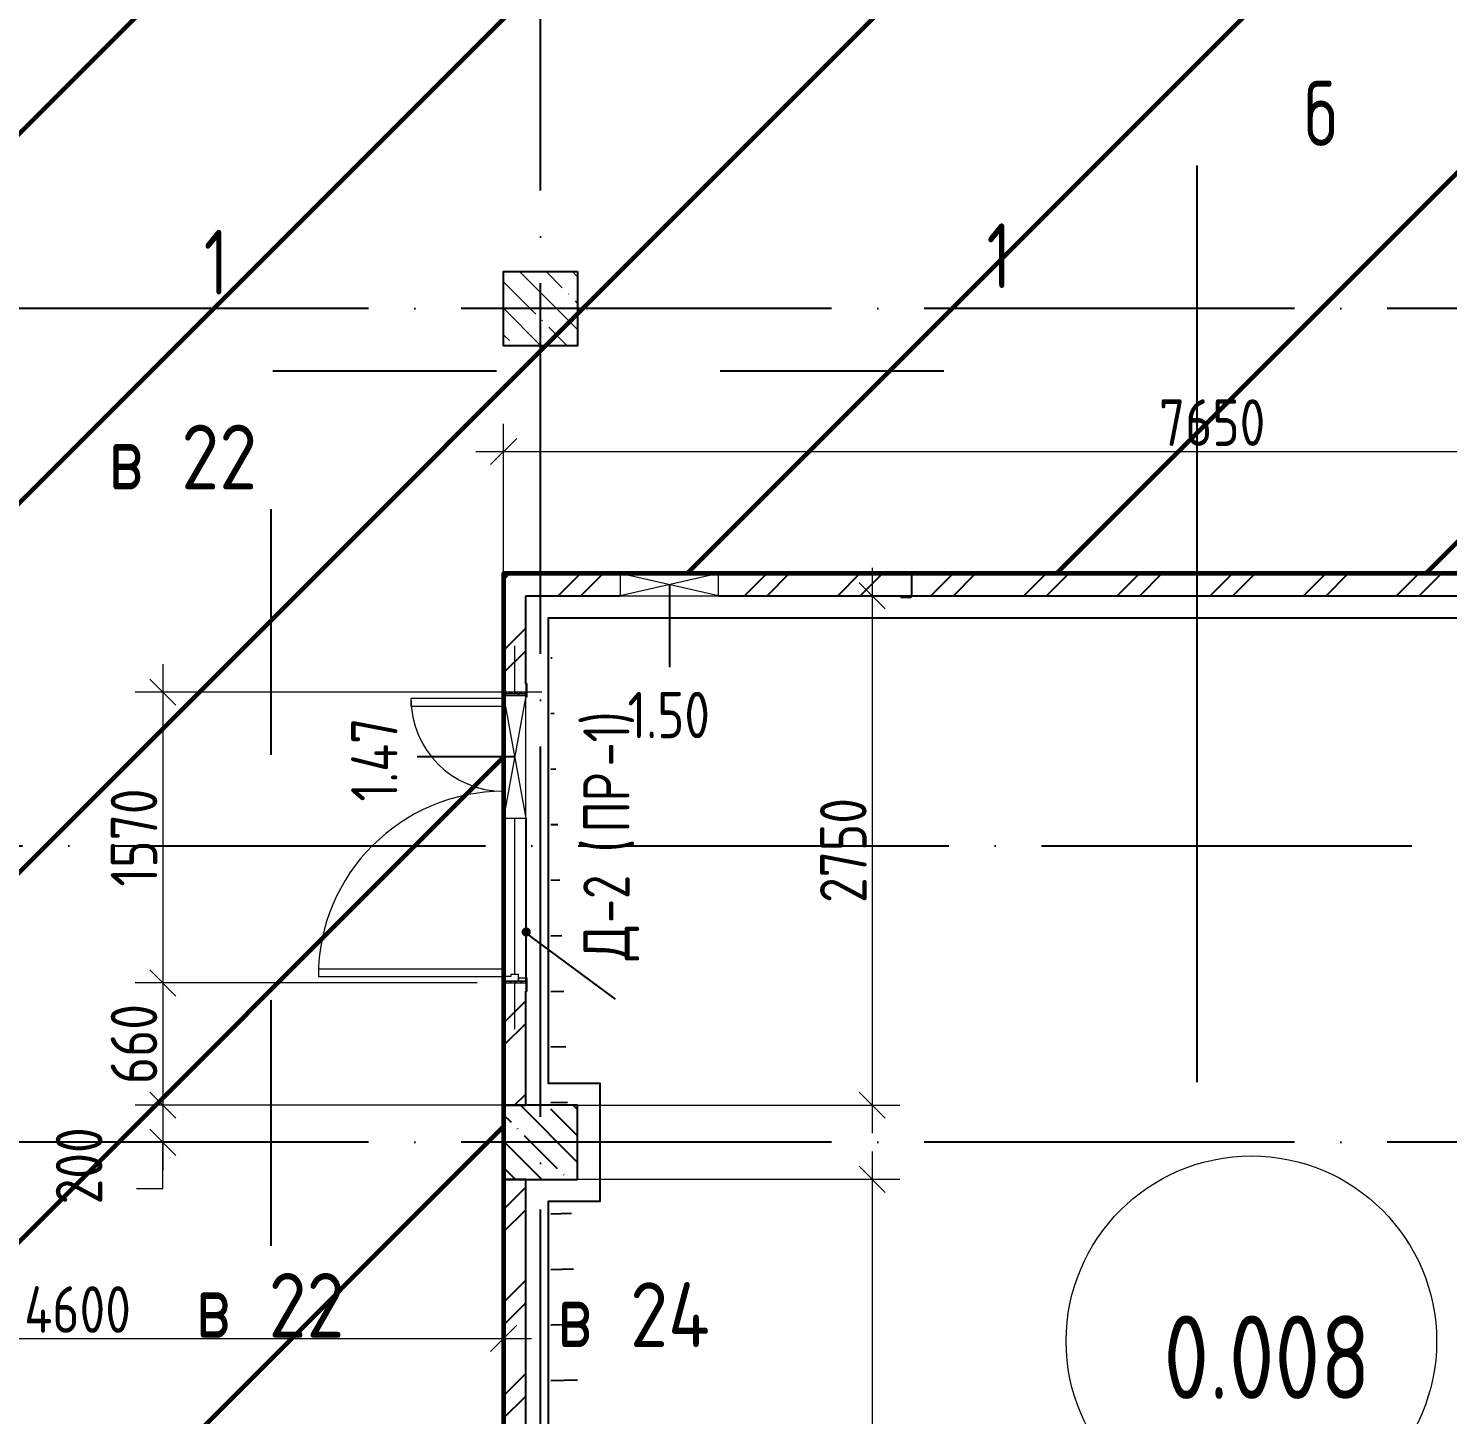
# Model space of a CAD drawing. Header units: millimetres. Extents: x -68946 to 288321, y -402657 to 324925.
# Drawn here: x 155240 to 162902, y 124352 to 131835 of the extents above; entities that cross this region are included whole.
import ezdxf

# ---------------------------------------------------------------- set-up
doc = ezdxf.new("R2010")
doc.units = ezdxf.units.MM
doc.linetypes.add('ADSK_Линия сетки', pattern=[2500, 2000, -250, 0, -250])
doc.layers.get('Defpoints').update_dxf_attribs({"color": 250})
for name, color, linetype, lineweight in [('3.4) ПТ-5         4 вып', 150, 'Continuous', 60), ('A-ANNO-DIMS', 250, 'Continuous', 9), ('A-AREA-BNDY', 7, 'Continuous', 5), ('A-AREA-IDEN', 250, 'Continuous', 9), ('A-DETL-GENF', 250, 'Continuous', 9), ('A-DETL-GENF-1', 250, 'Continuous', 5), ('A-DOOR', 250, 'Continuous', 5), ('A-DOOR-1', 250, 'Continuous', 13), ('A-DOOR-FRAM', 250, 'Continuous', 5), ('A-DOOR-IDEN', 7, 'Continuous', 9), ('A-GENM-1', 250, 'Continuous', 5), ('A-GENM-2', 250, 'Continuous', 5), ('A-GLAZ', 250, 'Continuous', 5), ('A-GLAZ-IDEN', 7, 'Continuous', 9), ('A-WALL-1', 250, 'Continuous', 50), ('G-ANNO-SYMB-3', 250, 'Continuous', 9), ('G-ANNO-TEXT', 250, 'Continuous', 9), ('I-WALL', 7, 'Continuous', 9), ('I-WALL-1', 250, 'Continuous', 5), ('S-COLS', 7, 'Continuous', 9), ('S-COLS-1', 250, 'Continuous', 5), ('S-COLS-2', 250, 'Continuous', 5), ('Оси-1', 250, 'ADSK_Линия сетки', 9)]:
    doc.layers.add(name, color=color, linetype=linetype, lineweight=lineweight)
doc.layers.add('A-FLOR-PATT-1', color=7, linetype='Continuous', lineweight=5, true_color=0xffffff)
doc.styles.add('GOST Common_1', font='', dxfattribs={"width": 0.9, "height": 250})
doc.styles.add('GOST Common_2', font='', dxfattribs={"width": 0.8, "height": 350})
doc.styles.add('ISOCPEUR', font='isocpeur.ttf', dxfattribs={"width": 0.8, "height": 100})
doc.styles.add('ISOCPEUR_I_1', font='ГОСТ тип А.ttf', dxfattribs={"height": 2500})
doc.styles.add('А3', font='ГОСТ тип А.ttf')
doc.styles.get('GOST Common_1').set_extended_font_data('GOST Common')
doc.styles.get('GOST Common_2').set_extended_font_data('GOST Common')
doc.dimstyles.new('ADSK_Основной_2_5_мм', dxfattribs={"dimscale": 304.8, "dimtxt": 0.824897, "dimasz": 0.463911, "dimexe": 0.492126, "dimexo": 0.001615, "dimgap": 0.098425, "dimtad": 1, "dimdec": 0, "dimlfac": 304.8, "dimdsep": 46, "dimtxsty": 'GOST Common_1', "dimblk1": 'OBLIQUE', "dimblk2": 'OBLIQUE', "dimsah": 1, "dimcen": 0.09, "dimdle": 0.492126, "dimazin": 0, "dimtfac": 1, "dimtdec": 4, "dimtix": 1, "dimtmove": 0, "dimatfit": 3, "dimfxl": 1, "dimtvp": 1, "dimtolj": 1, "dimtzin": 0, "dimlwd": 9, "dimlwe": 9, "dimarcsym": 2})
doc.dimstyles.new('ADSK_Основной_2_5_мм_1', dxfattribs={"dimscale": 304.8, "dimtxt": 0.824897, "dimasz": 0.463911, "dimexe": 0.492126, "dimexo": 0.001615, "dimgap": 0.098425, "dimtad": 1, "dimdec": 0, "dimlfac": 304.8, "dimdsep": 46, "dimtxsty": 'GOST Common_1', "dimblk1": 'OBLIQUE', "dimblk2": 'OBLIQUE', "dimsah": 1, "dimcen": 0.09, "dimdle": 0.492126, "dimazin": 0, "dimtfac": 1, "dimtdec": 4, "dimtix": 1, "dimtmove": 1, "dimatfit": 3, "dimfxl": 1, "dimtvp": 1, "dimtolj": 1, "dimtzin": 0, "dimlwd": 9, "dimlwe": 9, "dimarcsym": 2})
pattern_1 = [(45, (12755.58, 117197.27), (-251.4472, 251.4472), []), (45, (12755.58, 117578.27), (-251.4472, 251.4472), [])]

# ---------------------------------------------------------------- blocks, each defined once
blk = doc.blocks.new('Дверь_СКБ_2Ст - СОШ_Дв_1570_1550_x2100h _пр_ завертка-V8-АР1_Маркировочный план подвала_ Блок 2_ 3')
at = {"layer": 'A-DOOR'}
h = blk.add_hatch(dxfattribs=at)
h.set_pattern_fill('FP_10', color=256, style=0, pattern_type=2)
h.set_pattern_definition([(135, (1501.41, 124.685), (-14.14214, -14.14214), []), (225, (1501.41, 124.685), (14.14214, -14.14214), [])])
h.paths.add_polyline_path([(787.5, -60), (797.5, -60), (797.5, 60), (787.5, 60)])
at = {"layer": 'A-DOOR-FRAM'}
h = blk.add_hatch(dxfattribs=at)
h.set_pattern_fill('FP_11', color=256, style=0, pattern_type=2)
h.set_pattern_definition([(45, (-621.384, 124.685), (-14.1421, 14.1421), []), (135, (-621.384, 124.685), (-14.1421, -14.1421), [])])
h.paths.add_polyline_path([(-772.5, -60), (-762.5, -60), (-762.5, 60), (-772.5, 60)])
at = {"layer": 'A-DOOR'}
for centre, radius, start, end in [((-737.5, 60), 1000, 0, 90), ((762.5, 60), 500, 90, 180)]:
    blk.add_arc(centre, radius, start, end, dxfattribs=at)
at = {"layer": 'A-DOOR-1'}
for p, q in [((-737.5, 1060), (-737.5, 60)), ((-697.5, 1060), (-737.5, 1060)), ((-697.5, 60), (-697.5, 1060)), ((762.5, 560), (722.5, 560)), ((722.5, 560), (722.5, 60)), ((762.5, 60), (762.5, 560)), ((-737.5, 60), (-697.5, 60))]:
    blk.add_line(p, q, dxfattribs=at)
at = {"layer": 'A-DOOR-FRAM'}
for p, q in [((-747.5, 68), (-817.5, 68)), ((-817.5, 68), (-817.5, 60)), ((-817.5, 60), (-747.5, 60)), ((-762.5, 60), (-772.5, 60)), ((-772.5, 60), (-772.5, -60)), ((-737.5, 60), (-762.5, 60)), ((-762.5, 60), (-762.5, -20)), ((-762.5, -60), (-762.5, 60)), ((-747.5, 60), (-747.5, 68)), ((-737.5, 20), (-737.5, 60)), ((-727.5, 20), (-737.5, 20)), ((-727.5, -20), (-727.5, 20)), ((842.5, 68), (772.5, 68)), ((772.5, 68), (772.5, 60)), ((787.5, 60), (777.5, 60)), ((777.5, 60), (842.5, 60)), ((787.5, -20), (787.5, 60)), ((797.5, 60), (787.5, 60)), ((787.5, 60), (787.5, -60)), ((797.5, -60), (797.5, 60)), ((842.5, 60), (842.5, 68)), ((-747.5, -60), (-817.5, -60)), ((-817.5, -60), (-817.5, -68)), ((-817.5, -68), (-747.5, -68)), ((-772.5, -60), (-762.5, -60)), ((-762.5, -20), (-727.5, -20)), ((-747.5, -20), (-762.5, -20)), ((-762.5, -20), (-762.5, -60)), ((-762.5, -60), (-747.5, -60)), ((-747.5, -60), (-747.5, -20)), ((-747.5, -68), (-747.5, -60)), ((772.5, -60), (772.5, -68)), ((772.5, -68), (842.5, -68)), ((777.5, -20), (787.5, -20)), ((787.5, -20), (777.5, -20)), ((777.5, -60), (787.5, -60)), ((842.5, -60), (777.5, -60)), ((787.5, -60), (787.5, -20)), ((787.5, -60), (797.5, -60)), ((842.5, -68), (842.5, -60))]:
    blk.add_line(p, q, dxfattribs=at)
blk = doc.blocks.new('BSC_Колонна _Прямоугольная - 400x400-V84-АР1_Маркировочный план подвала_ Блок 2_ 3')
at = {"layer": 'S-COLS-1'}
h = blk.add_hatch(dxfattribs=at)
h.set_pattern_fill('FP_94', color=256, style=0, pattern_type=2)
h.set_pattern_definition([(135, (-145249.81, -13125), (-142.56192, -142.56192), []), (135, (-145107.25, -13125), (-142.56192, -142.56192), [252.016, -50.403, 3.353, -47.05])])
h.paths.add_polyline_path([(200, -200), (200, 200), (-200, 200), (-200, -200)])
at = {"layer": 'S-COLS-2'}
for p, q in [((200, 200), (-200, 200)), ((-200, 200), (-200, -200)), ((200, -200), (200, 200)), ((-200, -200), (200, -200))]:
    blk.add_line(p, q, dxfattribs=at)
blk = doc.blocks.new('_Wn_-As_OpeningMEP_wall__Rectangular - _Wn_-As_OpeningMEP_wall__Rectangular-32769711-АР1_Маркировочный план подвала_ Блок 2_ 3')
at = {"layer": 'A-DETL-GENF'}
for p, q in [((265, 60), (-265, 60)), ((-265, 60), (-265, -60)), ((265, -60), (265, 60)), ((-265, -60), (265, -60))]:
    blk.add_line(p, q, dxfattribs=at)
at = {"layer": 'A-DETL-GENF-1'}
for p, q in [((265, -60), (-265, 60)), ((265, 60), (-265, -60)), ((-265, 60), (-265, -60)), ((265, -60), (265, 60))]:
    blk.add_line(p, q, dxfattribs=at)
blk = doc.blocks.new('_Wn_-As_OpeningMEP_wall__Rectangular - _Wn_-As_OpeningMEP_wall__Rectangular-35396651-АР1_Маркировочный план подвала_ Блок 2_ 3')
at = {"layer": 'A-DETL-GENF'}
for p, q in [((330, 60), (-330, 60)), ((-330, 60), (-330, -60)), ((330, -60), (330, 60)), ((-330, -60), (330, -60))]:
    blk.add_line(p, q, dxfattribs=at)
at = {"layer": 'A-DETL-GENF-1'}
for p, q in [((330, -60), (-330, 60)), ((330, 60), (-330, -60)), ((-330, 60), (-330, -60)), ((330, -60), (330, 60))]:
    blk.add_line(p, q, dxfattribs=at)
blk = doc.blocks.new('Ом_Перемычка из уголков - A1-1_57 63x100x6-V108-АР1_Маркировочный план подвала_ Блок 2_ 3')
at = {"layer": 'A-GENM-2'}
for p, q in [((-910, 0), (-660, 0)), ((-615, 0), (230, 0)), ((910, 0), (1160, 0))]:
    blk.add_line(p, q, dxfattribs=at)
blk = doc.blocks.new('ADSK_КолоннаНесущая_Швеллер_Гнутый_ГОСТ 8278-83 - 140х60х5_таб_1-V103-АР1_Маркировочный план подвала_ Блок 2_ 3')
at = {"layer": 'S-COLS-2'}
for p, q in [((-16.2, 58), (-16.2, -58)), ((-11.2, -58), (-11.2, 58)), ((43.8, 70), (-4.2, 70)), ((-4.2, 65), (43.8, 65)), ((43.8, 65), (43.8, 70)), ((43.8, -65), (-4.2, -65)), ((-4.2, -70), (43.8, -70)), ((43.8, -70), (43.8, -65))]:
    blk.add_line(p, q, dxfattribs=at)
for centre, radius, start, end in [((-4.2, 58), 12, 90, 180), ((-4.2, 58), 7, 90, 180), ((-4.2, -58), 12, 180, 270), ((-4.2, -58), 7, 180, 270)]:
    blk.add_arc(centre, radius, start, end, dxfattribs=at)
blk = doc.blocks.new('AAR_СКБ_Марка_Помещения - Номер-17325395-АР1_Маркировочный план подвала_ Блок 2_ 3')
at = {"layer": 'A-AREA-IDEN'}
blk.add_circle((0, 1.502), 4, dxfattribs=at)
blk = doc.blocks.new('_Oblique')
at = {"color": 0, "linetype": 'ByBlock', "lineweight": -2}
blk.add_line((-0.5, -0.5), (0.5, 0.5), dxfattribs=at)
blk = doc.blocks.new('*D5536')
at = {"layer": 'A-ANNO-DIMS', "color": 0, "lineweight": 9, "transparency": 16777216}
for p, q in [((157805.6, 123988), (157805.6, 124913.7)), ((153205.6, 124863.2), (153205.6, 124613.7)), ((153055.6, 124763.7), (157955.6, 124763.7))]:
    blk.add_line(p, q, dxfattribs=at)
at = {"layer": 'Defpoints', "color": 0, "transparency": 16777216}
for p in [(153205.6, 124863.7), (157805.6, 124763.7), (157805.6, 123987.5)]:
    blk.add_point(p, dxfattribs=at)
at = {"layer": 'A-ANNO-DIMS', "color": 0, "lineweight": 9, "transparency": 16777216, "xscale": 141.4, "yscale": 141.4, "zscale": 141.4, "rotation": 180}
blk.add_blockref('_Oblique', (153205.6, 124763.7), dxfattribs=at)
at = {"layer": 'A-ANNO-DIMS', "color": 0, "lineweight": 9, "transparency": 16777216, "xscale": 141.4, "yscale": 141.4, "zscale": 141.4}
blk.add_blockref('_Oblique', (157805.6, 124763.7), dxfattribs=at)
at = {"layer": 'A-ANNO-DIMS', "color": 0, "lineweight": 25, "transparency": 16777216, "insert": (155505.6, 124919.4), "char_height": 251.43, "width": 782.412, "attachment_point": 5, "style": 'А3'}
blk.add_mtext('\\A1;4600', dxfattribs=at)
blk = doc.blocks.new('*D5538')
at = {"layer": 'A-ANNO-DIMS', "color": 0, "lineweight": 9, "transparency": 16777216}
for p, q in [((159795.4, 125772.3), (159795.4, 121372.3)), ((158205.9, 125622.3), (159945.4, 125622.3)), ((158206.1, 121522.3), (159945.4, 121522.3))]:
    blk.add_line(p, q, dxfattribs=at)
at = {"layer": 'Defpoints', "color": 0, "transparency": 16777216}
for p in [(158205.4, 125622.3), (158205.6, 121522.3), (159795.4, 121522.3)]:
    blk.add_point(p, dxfattribs=at)
at = {"layer": 'A-ANNO-DIMS', "color": 0, "lineweight": 9, "transparency": 16777216, "xscale": 141.4, "yscale": 141.4, "zscale": 141.4}
for p, rotation in [((159795.4, 125622.3), 90), ((159795.4, 121522.3), 270)]:
    blk.add_blockref('_Oblique', p, dxfattribs=dict(at, rotation=rotation))
at = {"layer": 'A-ANNO-DIMS', "color": 0, "lineweight": 25, "transparency": 16777216, "insert": (159639.7, 123572.3), "char_height": 251.43, "width": 726.16, "attachment_point": 5, "rotation": 90, "style": 'А3'}
blk.add_mtext('\\A1;4100', dxfattribs=at)
blk = doc.blocks.new('*D5539')
at = {"layer": 'A-ANNO-DIMS', "color": 0, "lineweight": 9, "transparency": 16777216}
for p, q in [((159795.4, 128922.3), (159795.4, 125872.3)), ((159894.9, 128772.3), (159645.4, 128772.3)), ((158205.9, 126022.3), (159945.4, 126022.3))]:
    blk.add_line(p, q, dxfattribs=at)
at = {"layer": 'Defpoints', "color": 0, "transparency": 16777216}
for p in [(159895.4, 128772.3), (158205.4, 126022.3), (159795.4, 126022.3)]:
    blk.add_point(p, dxfattribs=at)
at = {"layer": 'A-ANNO-DIMS', "color": 0, "lineweight": 9, "transparency": 16777216, "xscale": 141.4, "yscale": 141.4, "zscale": 141.4}
for p, rotation in [((159795.4, 128772.3), 90), ((159795.4, 126022.3), 270)]:
    blk.add_blockref('_Oblique', p, dxfattribs=dict(at, rotation=rotation))
at = {"layer": 'A-ANNO-DIMS', "color": 0, "lineweight": 25, "transparency": 16777216, "insert": (159639.7, 127397.3), "char_height": 251.43, "width": 756.843, "attachment_point": 5, "rotation": 90, "style": 'А3'}
blk.add_mtext('\\A1;2750', dxfattribs=at)
blk = doc.blocks.new('*D5540')
at = {"layer": 'A-ANNO-DIMS', "color": 0, "lineweight": 9, "transparency": 16777216}
for p, q in [((157805.6, 128892.8), (157805.6, 129701.1)), ((165455.6, 129650.6), (165455.6, 129401.1)), ((157655.6, 129551.1), (165605.6, 129551.1))]:
    blk.add_line(p, q, dxfattribs=at)
at = {"layer": 'Defpoints', "color": 0, "transparency": 16777216}
for p in [(165455.6, 129651.1), (165455.6, 129551.1), (157805.6, 128892.3)]:
    blk.add_point(p, dxfattribs=at)
at = {"layer": 'A-ANNO-DIMS', "color": 0, "lineweight": 9, "transparency": 16777216, "xscale": 141.4, "yscale": 141.4, "zscale": 141.4, "rotation": 180}
blk.add_blockref('_Oblique', (157805.6, 129551.1), dxfattribs=at)
at = {"layer": 'A-ANNO-DIMS', "color": 0, "lineweight": 9, "transparency": 16777216, "xscale": 141.4, "yscale": 141.4, "zscale": 141.4}
blk.add_blockref('_Oblique', (165455.6, 129551.1), dxfattribs=at)
at = {"layer": 'A-ANNO-DIMS', "color": 0, "lineweight": 25, "transparency": 16777216, "insert": (161630.6, 129706.9), "char_height": 251.43, "width": 756.843, "attachment_point": 5, "style": 'А3'}
blk.add_mtext('\\A1;7650', dxfattribs=at)
blk = doc.blocks.new('*D5582')
at = {"layer": 'A-ANNO-DIMS', "color": 0, "lineweight": 9, "transparency": 16777216}
for p, q in [((155966.2, 128402.3), (155966.2, 126532.3)), ((158012.6, 128252.3), (155816.2, 128252.3)), ((157662.8, 126682.3), (155816.2, 126682.3))]:
    blk.add_line(p, q, dxfattribs=at)
at = {"layer": 'Defpoints', "color": 0, "transparency": 16777216}
for p in [(158013.1, 128252.3), (155966.2, 126682.3), (157663.3, 126682.3)]:
    blk.add_point(p, dxfattribs=at)
at = {"layer": 'A-ANNO-DIMS', "color": 0, "lineweight": 9, "transparency": 16777216, "xscale": 141.4, "yscale": 141.4, "zscale": 141.4}
for p, rotation in [((155966.2, 128252.3), 90), ((155966.2, 126682.3), 270)]:
    blk.add_blockref('_Oblique', p, dxfattribs=dict(at, rotation=rotation))
at = {"layer": 'A-ANNO-DIMS', "color": 0, "lineweight": 25, "transparency": 16777216, "insert": (155810.5, 127467.3), "char_height": 251.43, "width": 700.591, "attachment_point": 5, "rotation": 90, "style": 'А3'}
blk.add_mtext('\\A1;1570', dxfattribs=at)
blk = doc.blocks.new('*D5583')
at = {"layer": 'A-ANNO-DIMS', "color": 0, "lineweight": 9, "transparency": 16777216}
for p, q in [((155966.2, 126832.3), (155966.2, 125872.3)), ((157662.8, 126682.3), (155816.2, 126682.3)), ((157804.9, 126022.3), (155816.2, 126022.3))]:
    blk.add_line(p, q, dxfattribs=at)
at = {"layer": 'Defpoints', "color": 0, "transparency": 16777216}
for p in [(157663.3, 126682.3), (155966.2, 126022.3), (157805.4, 126022.3)]:
    blk.add_point(p, dxfattribs=at)
at = {"layer": 'A-ANNO-DIMS', "color": 0, "lineweight": 9, "transparency": 16777216, "xscale": 141.4, "yscale": 141.4, "zscale": 141.4}
for p, rotation in [((155966.2, 126682.3), 90), ((155966.2, 126022.3), 270)]:
    blk.add_blockref('_Oblique', p, dxfattribs=dict(at, rotation=rotation))
at = {"layer": 'A-ANNO-DIMS', "color": 0, "lineweight": 25, "transparency": 16777216, "insert": (155810.5, 126352.3), "char_height": 251.43, "width": 567.632, "attachment_point": 5, "rotation": 90, "style": 'А3'}
blk.add_mtext('\\A1;660', dxfattribs=at)
blk = doc.blocks.new('*D5584')
at = {"layer": 'A-ANNO-DIMS', "color": 0, "lineweight": 9, "transparency": 16777216}
for p, q in [((155966.2, 126172.3), (155966.2, 125672.3)), ((157804.9, 126022.3), (155816.2, 126022.3)), ((156065.7, 125822.3), (155816.2, 125822.3)), ((155966.2, 125573.4), (155966.2, 125822.3)), ((155824.8, 125573.4), (155966.2, 125573.4))]:
    blk.add_line(p, q, dxfattribs=at)
at = {"layer": 'Defpoints', "color": 0, "transparency": 16777216}
for p in [(157805.4, 126022.3), (155966.2, 125822.3), (156066.2, 125822.3)]:
    blk.add_point(p, dxfattribs=at)
at = {"layer": 'A-ANNO-DIMS', "color": 0, "lineweight": 9, "transparency": 16777216, "xscale": 141.4, "yscale": 141.4, "zscale": 141.4}
for p, rotation in [((155966.2, 126022.3), 90), ((155966.2, 125822.3), 270)]:
    blk.add_blockref('_Oblique', p, dxfattribs=dict(at, rotation=rotation))
at = {"layer": 'A-ANNO-DIMS', "color": 0, "lineweight": 25, "transparency": 16777216, "insert": (155388.3, 125487.2), "char_height": 251.43, "width": 567.632, "attachment_point": 1, "rotation": 90, "line_spacing_factor": 1.022761, "style": 'А3'}
blk.add_mtext('\\A1;200', dxfattribs=at)

msp = doc.modelspace()

# ---------------------------------------------------------------- hatches: boundary and pattern name
at = {"layer": '3.4) ПТ-5         4 вып'}
h = msp.add_hatch(dxfattribs=at)
h.set_pattern_fill('ANSI31', color=256, scale=444)
h.paths.add_polyline_path([(165505.5794, 175922.2725), (153204.5565, 175922.2725), (153204.5565, 167092.2731), (149255.5794, 167092.2731), (149255.5784, 175522.2725), (135005.5883, 175522.2725), (135005.5883, 173822.2731), (130555.579, 173822.2731), (130555.579, 175522.2731), (121455.5793, 175522.2731), (121455.5793, 175716.2262), (106155.5788, 175716.2262), (106155.5788, 166612.2956), (110205.5784, 166612.2956), (110205.5784, 156972.2956), (113915.5784, 156952.2731), (113915.5784, 153345.7592), (117855.579, 153345.7592), (117855.579, 136622.2725), (127015.579, 136622.2725), (127015.579, 133327.2725), (128505.579, 133322.2725), (128505.579, 127472.2731), (133700.8917, 127472.2731), (133700.8917, 142722.2735), (146655.5784, 142722.2735), (146655.5784, 139012.2735), (149375.5784, 139012.2735), (149375.5784, 130197.2725), (153220.5784, 130197.2725), (153220.5784, 117287.2731), (157805.5794, 117272.2731), (157805.5784, 128892.2731), (165505.5794, 128892.2731)])
h.paths.add_polyline_path([(131455.5794, 162522.2404), (131855.5794, 162522.2404), (131855.5794, 145322.2729), (131455.5794, 145322.2729)], flags=16)
h.paths.add_polyline_path([(137205.5784, 162322.241), (137205.5784, 162522.2404), (153005.5784, 162522.2404), (153005.5784, 162522.241), (153205.5784, 162522.241), (153205.5784, 145322.2725), (153005.5784, 145322.2725), (153005.5784, 150522.2404), (149255.5794, 150522.2404), (149255.5794, 150722.2404), (153005.5784, 150722.2404), (153005.5784, 154752.4235), (149255.5784, 154752.4235), (149255.5784, 154952.4235), (153005.5784, 154952.4235), (153005.5784, 159702.2731), (149055.5784, 159702.2731), (149055.5784, 159902.2731), (153005.5784, 159902.2731), (153005.5784, 162322.241)], flags=16)
h.paths.add_polyline_path([(136905.5789, 145522.2729), (149255.5784, 145522.2729), (149255.5784, 147472.2729), (152482.3145, 147472.2729), (152482.3145, 145322.2725), (149255.5784, 145322.2725), (136905.5789, 145322.2725)], flags=16)
h.paths.add_polyline_path([(149255.5784, 140862.2725), (153005.5774, 140862.2725), (153005.5774, 140662.2725), (149255.5784, 140662.2725)], flags=16)
h.paths.add_polyline_path([(157805.5794, 171022.3919), (158005.5794, 171022.3919), (158005.5794, 157922.2725), (157805.5794, 157922.2725)], flags=16)
at = {"layer": 'A-FLOR-PATT-1', "lineweight": 25}
h = msp.add_hatch(dxfattribs=at)
h.set_pattern_fill('FP_132', color=256, style=0, pattern_type=2)
h.set_pattern_definition([(1.506, (239676.48, 161493.3), (-7.6825, 299.8987), []), (91.468, (239676.48, 161493.3), (-296.0317, -7.7859), [])])
h.paths.add_polyline_path([(158145.9605, 117422.2725), (158214.7451, 117434.3562), (158214.7451, 117542.2725), (158325.5794, 117542.2725), (158325.5794, 117453.8269), (158400.5784, 117467.0023), (158400.5784, 118102.2725), (158429.5278, 118102.2725), (158325.5794, 121070.4198), (158325.5794, 121002.2725), (158214.7451, 121002.2725), (158214.7451, 121642.2725), (158305.5524, 121642.2725), (158166.1675, 125622.2765), (158060.5784, 125622.2765), (158060.5784, 121522.2725), (158205.5794, 121522.2725), (158205.5794, 121122.2725), (158060.5784, 121122.2725), (158060.5784, 117422.2725)])
h.paths.add_polyline_path([(158152.159, 126022.2765), (158060.5784, 128637.2731), (158060.5784, 126022.2765)])
at = {"layer": 'G-ANNO-TEXT', "lineweight": 25}
h = msp.add_hatch(color=256, dxfattribs=at)
edge = h.paths.add_edge_path()
edge.add_arc((157927.6644, 126957.359), 25, 0, 360)
at = {"layer": 'I-WALL-1', "lineweight": 25}
h = msp.add_hatch(dxfattribs=at)
h.set_pattern_fill('FP_2', color=256, style=0, pattern_type=2)
h.set_pattern_definition(pattern_1)
h.paths.add_polyline_path([(165455.5577, 128772.2731), (165455.5577, 128892.2731), (164425.5577, 128892.2731), (164425.5577, 128772.2731)])
h.paths.add_polyline_path([(162404.6285, 128772.2731), (163245.5577, 128772.2731), (163245.5577, 128892.2731), (158965.5784, 128892.2731), (158965.5784, 128772.2731), (159650.5628, 128772.2731)])
h.paths.add_polyline_path([(158435.5784, 128772.2731), (158435.5784, 128892.2731), (157805.5784, 128892.2731), (157805.5784, 128772.2731), (157925.5784, 128772.2731)])
h = msp.add_hatch(dxfattribs=at)
h.set_pattern_fill('FP_2', color=256, style=0, pattern_type=2)
h.set_pattern_definition(pattern_1)
h.paths.add_polyline_path([(157925.5784, 117422.2725), (157925.5784, 117652.2725), (157805.5784, 117652.2725), (157805.5784, 117422.2725)])
h.paths.add_polyline_path([(157925.5784, 119092.2725), (157925.5784, 121122.2725), (157805.5784, 121122.2725), (157805.5784, 119092.2725), (157871.4163, 119092.2725)])
h.paths.add_polyline_path([(157925.5784, 121522.2725), (157925.5784, 125622.2765), (157805.5784, 125622.2765), (157805.5784, 121522.2725)])
h.paths.add_polyline_path([(157805.5784, 126022.2765), (157925.5784, 126022.2765), (157925.5784, 126682.2731), (157805.5784, 126682.2731), (157805.5784, 126191.2569)])
h.paths.add_polyline_path([(157805.5784, 128252.2731), (157925.5784, 128252.2731), (157925.5784, 128772.2731), (157805.5784, 128772.2731), (157805.5784, 128297.2731)])
at = {"layer": 'S-COLS-1', "lineweight": 25}
h = msp.add_hatch(dxfattribs=at)
h.set_pattern_fill('FP_1', color=256, style=0, pattern_type=2)
h.set_pattern_definition([(135, (12755.58, 117197.27), (-142.5612, -142.5612), []), (135, (12898.14, 117197.27), (-142.5612, -142.5612), [252.016, -50.403, 3.353, -47.05])])
h.paths.add_polyline_path([(157805.3913, 125622.2765), (158205.3913, 125622.2765), (158205.3913, 126022.2765), (157805.3913, 126022.2765)])

# ---------------------------------------------------------------- linework, layer by layer
at = {"lineweight": 25}
msp.add_line((158409.3515, 126595.4934), (157925.5784, 126952.6977), dxfattribs=at)
at = {"layer": '3.4) ПТ-5         4 вып'}
msp.add_lwpolyline([(165505.5794, 175922.2725), (165505.5794, 128892.2731), (157805.5784, 128892.2731), (157805.5794, 117272.2731), (153220.5784, 117287.2731), (153220.5784, 130197.2725), (149375.5784, 130197.2725), (149375.5784, 139012.2735), (146655.5784, 139012.2735), (146655.5784, 142722.2735), (133700.8917, 142722.2735), (133700.8917, 127422.2725), (133700.8917, 127472.2731), (128505.579, 127472.2731), (128505.579, 133322.2725), (127015.579, 133327.2725), (127015.579, 136622.2725), (117855.579, 136622.2725), (117855.579, 153345.7592), (113915.5784, 153345.7592), (113915.5784, 156952.2731), (110205.5784, 156972.2956)], dxfattribs=at)
at = {"layer": 'A-AREA-BNDY', "lineweight": 25, "flags": 128}
msp.add_lwpolyline([(158205.3913, 130522.2765), (158205.3913, 130122.2765), (157805.3913, 130122.2765), (157805.3913, 130522.2765)], close=True, dxfattribs=at)
msp.add_lwpolyline([(165335.5577, 128652.2731), (158045.5784, 128652.2731), (158045.5784, 126142.2765), (158325.3913, 126142.2765), (158325.3913, 125502.2765), (158045.5784, 125502.2765), (158045.5784, 121642.2725), (158325.5794, 121642.2725), (158325.5794, 121002.2725), (158045.5784, 121002.2725), (158045.5784, 117542.2725), (158205.5794, 117542.2725), (158265.5794, 117542.2725), (158265.5794, 117392.2731), (165335.5577, 117392.2731)], dxfattribs=at)
at = {"layer": 'A-GLAZ-IDEN', "lineweight": 25}
for p, q in [((158700.5784, 128832.2731), (158700.5784, 128387.2731)), ((157865.5784, 127902.2765), (157338.9777, 127902.2765))]:
    msp.add_line(p, q, dxfattribs=at)
at = {"layer": 'A-WALL-1', "lineweight": 25}
for p, q in [((158435.5784, 128892.2731), (157805.5784, 128892.2731)), ((157805.5784, 128892.2731), (157805.5784, 128297.2731)), ((163245.5577, 128892.2731), (158965.5784, 128892.2731)), ((157925.5784, 128772.2731), (158435.5784, 128772.2731)), ((157925.5784, 128297.2731), (157925.5784, 128772.2731)), ((158965.5784, 128772.2731), (163245.5577, 128772.2731)), ((157805.5784, 126637.2731), (157805.5784, 126022.2765)), ((157925.5784, 126022.2765), (157925.5784, 126637.2731)), ((157805.5784, 126022.2765), (157925.5784, 126022.2765)), ((157805.5784, 125622.2765), (157805.5784, 122542.2725)), ((157925.5784, 125622.2765), (157805.5784, 125622.2765)), ((157925.5784, 121522.2725), (157925.5784, 125622.2765))]:
    msp.add_line(p, q, dxfattribs=at)
at = {"layer": 'G-ANNO-SYMB-3', "lineweight": 25}
for p, q in [((161550.117, 126146.463), (161550.117, 131094.1216)), ((157767.8566, 129984.9666), (156560.1917, 129984.9666)), ((160183.1866, 129984.9666), (158975.5216, 129984.9666)), ((156548.8101, 129239.5254), (156548.8101, 127914.1924)), ((156548.8101, 126588.8593), (156548.8101, 125263.5262))]:
    msp.add_line(p, q, dxfattribs=at)
at = {"layer": 'I-WALL', "lineweight": 25}
for p, q in [((165335.5577, 128652.2731), (158045.5784, 128652.2731)), ((158045.5784, 128652.2731), (158045.5784, 126142.2765)), ((157805.5784, 126757.2731), (157805.5784, 127572.2765)), ((157925.5784, 127572.2765), (157925.5784, 126707.2731)), ((158045.5784, 126142.2765), (158060.5784, 126142.2765)), ((158060.5784, 125502.2765), (158045.5784, 125502.2765)), ((158045.5784, 125502.2765), (158045.5784, 121642.2725))]:
    msp.add_line(p, q, dxfattribs=at)
at = {"layer": 'S-COLS-2', "lineweight": 25}
for p, q in [((157805.5784, 126022.2765), (157805.3913, 126022.2765)), ((157805.3913, 126022.2765), (157805.3913, 125622.2765)), ((157925.5784, 126022.2765), (157805.5784, 126022.2765)), ((158205.3913, 126022.2765), (157925.5784, 126022.2765)), ((158205.3913, 125622.2765), (158205.3913, 126022.2765)), ((157805.3913, 125622.2765), (157805.5784, 125622.2765)), ((157805.5784, 125622.2765), (157925.5784, 125622.2765)), ((157925.5784, 125622.2765), (158205.3913, 125622.2765))]:
    msp.add_line(p, q, dxfattribs=at)
at = {"layer": 'Оси-1', "lineweight": 25}
for p, q in [((158005.5794, 113458.4326), (158005.5794, 178399.2771)), ((169576.458, 130322.3919), (112075.5784, 130322.3919)), ((78205.6799, 127422.2725), (169576.458, 127422.2725)), ((169576.458, 125822.3322), (112075.5784, 125822.3322))]:
    msp.add_line(p, q, dxfattribs=at)

# ---------------------------------------------------------------- block references
at = {"layer": 'A-AREA-IDEN', "lineweight": 25, "xscale": 250, "yscale": 250, "zscale": 99.99999999999993}
msp.add_blockref('AAR_СКБ_Марка_Помещения - Номер-17325395-АР1_Маркировочный план подвала_ Блок 2_ 3', (161842.6283, 124373.1491), dxfattribs=at)
at = {"layer": 'A-DOOR', "lineweight": 25, "rotation": 89.9999999999999}
msp.add_blockref('Дверь_СКБ_2Ст - СОШ_Дв_1570_1550_x2100h _пр_ завертка-V8-АР1_Маркировочный план подвала_ Блок 2_ 3', (157865.5784, 127454.7731), dxfattribs=at)
at = {"layer": 'A-GENM-1', "lineweight": 25, "rotation": 89.9999999999999}
msp.add_blockref('Ом_Перемычка из уголков - A1-1_57 63x100x6-V108-АР1_Маркировочный план подвала_ Блок 2_ 3', (157865.5784, 127342.2731), dxfattribs=at)
at = {"layer": 'A-GLAZ', "lineweight": 25}
msp.add_blockref('_Wn_-As_OpeningMEP_wall__Rectangular - _Wn_-As_OpeningMEP_wall__Rectangular-32769711-АР1_Маркировочный план подвала_ Блок 2_ 3', (158700.5784, 128832.2731), dxfattribs=at)
at = {"layer": 'A-GLAZ', "lineweight": 25, "rotation": 89.9999999999999}
msp.add_blockref('_Wn_-As_OpeningMEP_wall__Rectangular - _Wn_-As_OpeningMEP_wall__Rectangular-35396651-АР1_Маркировочный план подвала_ Блок 2_ 3', (157865.5784, 127902.2765), dxfattribs=at)
at = {"layer": 'S-COLS', "lineweight": 25, "rotation": 180}
msp.add_blockref('ADSK_КолоннаНесущая_Швеллер_Гнутый_ГОСТ 8278-83 - 140х60х5_таб_1-V103-АР1_Маркировочный план подвала_ Блок 2_ 3', (159994.3784, 128832.2731), dxfattribs=at)
at = {"layer": 'S-COLS-2', "lineweight": 25}
msp.add_blockref('BSC_Колонна _Прямоугольная - 400x400-V84-АР1_Маркировочный план подвала_ Блок 2_ 3', (158005.3913, 130322.2765), dxfattribs=at)

# ---------------------------------------------------------------- texts
at = {"layer": 'A-DOOR-IDEN', "lineweight": 25, "char_height": 250, "attachment_point": 1, "rotation": 90, "style": 'GOST Common_2'}
for s, insert, width in [('-1)', (158235.9719, 127851.3019), 440.126437), ('ПР', (158235.9719, 127494.1144), 432.91125), ('-2 (', (158235.9719, 127005.9582), 591.645375), ('\\fGOST Common|b0|i0|c204|p34|;\\W.9;Д', (158235.9719, 126803.5519), 245.316375)]:
    msp.add_mtext(s, dxfattribs=dict(at, insert=insert, width=width))
at = {"layer": 'A-GLAZ-IDEN', "lineweight": 25, "insert": (158474.74, 128253.6273), "char_height": 250, "width": 529.11375, "attachment_point": 1, "style": 'ISOCPEUR_I_1'}
msp.add_mtext('1.50', dxfattribs=at)
at = {"layer": 'A-GLAZ-IDEN', "lineweight": 25, "insert": (156982.6235, 127661.4898), "char_height": 250, "width": 547.151719, "attachment_point": 1, "rotation": 90, "style": 'ISOCPEUR_I_1'}
msp.add_mtext('1.47', dxfattribs=at)
at = {"layer": 'G-ANNO-SYMB-3', "lineweight": 25, "char_height": 350, "attachment_point": 1, "style": 'GOST Common_1'}
for s, insert, width in [('\\fGOST Common|b0|i0|c204|p34|;\\W.8;б', (162129.5174, 131550.6643), 243.713), ('\\fGOST Common|b0|i0|c204|p34|;\\W.8;1', (156186.9552, 130747.6129), 166.751), ('\\fGOST Common|b0|i0|c204|p34|;\\W.8;1', (160413.223, 130782.4121), 166.751), (' 22', (155873.9802, 129696.0681), 602.869), ('\\fGOST Common|b0|i0|c204|p34|;\\W.8;в', (155672.8968, 129696.0681), 243.713), (' 22', (156345.4406, 125116.796), 602.869), (' 24', (158297.0686, 125066.4947), 634.9365), ('\\fGOST Common|b0|i0|c204|p34|;\\W.8;в', (156144.3573, 125116.796), 243.713), ('\\fGOST Common|b0|i0|c204|p34|;\\W.8;в', (158095.9853, 125066.4947), 243.713)]:
    msp.add_mtext(s, dxfattribs=dict(at, insert=insert, width=width))

# ---------------------------------------------------------------- dimensions: what is measured, and where the dimension line sits
at = {"layer": 'A-ANNO-DIMS', "lineweight": 25}
for base, p1, p2, override, picture, middle in [((165455.5577, 129551.139), (157805.5784, 128892.2731), (165455.5577, 129651.1239), {"dimlfac": 1, "dimpost": '<>', "dimtxsty": 'А3', "dimfxl": 7687.524763}, '*D5540', (161630.5681, 129706.8534)), ((157805.5784, 124763.7255), (153205.5784, 124863.7104), (157805.5784, 123987.4931), {"dimlfac": 1, "dimpost": '<>', "dimtxsty": 'А3', "dimfxl": 4682.708285}, '*D5536', (155505.5784, 124919.4399))]:
    dim = msp.add_linear_dim(base=base, p1=p1, p2=p2, dimstyle='ADSK_Основной_2_5_мм', override=override, dxfattribs=at)
    dim.commit()
    dim.dimension.update_dxf_attribs({"geometry": picture, "text_midpoint": middle})
for base, p1, p2, override, picture, middle in [((159795.444, 126022.2765), (159895.4289, 128772.2731), (158205.3913, 126022.2765), {"dimlfac": 1, "dimpost": '<>', "dimtxsty": 'А3', "dimfxl": 3227.802425}, '*D5539', (159639.7296, 127397.2748)), ((155966.2258, 126682.2731), (158013.1219, 128252.2731), (157663.2841, 126682.2731), {"dimlfac": 1, "dimpost": '<>', "dimtxsty": 'А3', "dimfxl": 1608.504422}, '*D5582', (155810.5114, 127467.2731)), ((155966.2258, 126022.2765), (157663.2841, 126682.2731), (157805.3913, 126022.2765), {"dimlfac": 1, "dimpost": '<>', "dimtxsty": 'А3', "dimfxl": 675.122201}, '*D5583', (155810.5114, 126352.2748)), ((159795.444, 121522.2725), (158205.3913, 125622.2765), (158205.5794, 121522.2725), {"dimlfac": 1, "dimpost": '<>', "dimtxsty": 'А3', "dimfxl": 4100.003961}, '*D5538', (159639.7296, 123572.2745))]:
    dim = msp.add_linear_dim(base=base, p1=p1, p2=p2, angle=90, dimstyle='ADSK_Основной_2_5_мм', override=override, dxfattribs=at)
    dim.commit()
    dim.dimension.update_dxf_attribs({"geometry": picture, "text_midpoint": middle})
dim = msp.add_linear_dim(base=(155966.2258, 125822.3322), p1=(157805.3913, 126022.2765), p2=(156066.2107, 125822.3322), angle=90, dimstyle='ADSK_Основной_2_5_мм_1', override={"dimlfac": 1, "dimpost": '<>', "dimtxsty": 'А3', "dimfxl": 1750.636142}, dxfattribs=at)
dim.commit()
dim.dimension.update_dxf_attribs({"geometry": '*D5584', "text_midpoint": (155776.1854, 125573.4351), "dimtype": 160, "text_rotation": 90})

# ---------------------------------------------------------------- next in the draw order: texts
at = {"layer": 'A-AREA-IDEN', "lineweight": 25, "insert": (161368.0411, 124887.2912), "char_height": 450, "width": 858.607312, "attachment_point": 1, "style": 'ISOCPEUR', "bg_fill": 3, "box_fill_scale": 1.5, "bg_fill_color": 256, "bg_fill_transparency": 0}
msp.add_mtext('0.008', dxfattribs=at)

doc.saveas('drawing.dxf')
